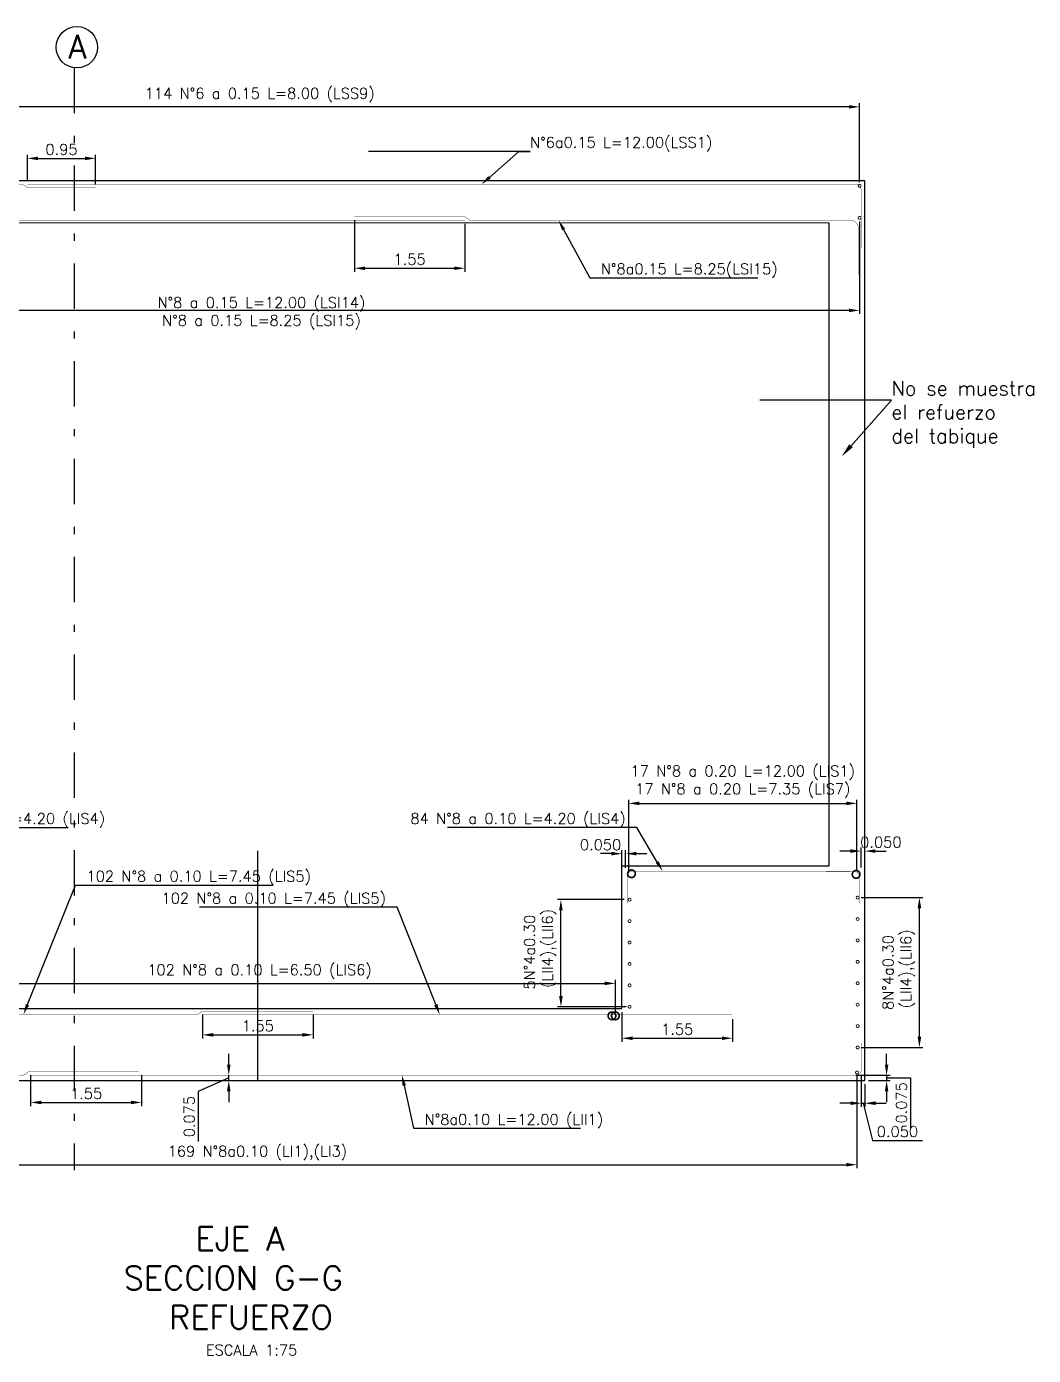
# Model space of a CAD drawing. Header units: metres. Extents: x 1080594 to 1081411, y 976871 to 977162.
# Drawn here: x 1080755.27 to 1080769.37, y 977087.63 to 977106.25 of the extents above; entities that cross this region are included whole.
import ezdxf
from ezdxf import colors
from ezdxf.entities.mleader import LeaderData, LeaderLine
from ezdxf.math import Vec2, Vec3

# ---------------------------------------------------------------- set-up
doc = ezdxf.new("R2010")
doc.units = ezdxf.units.M
doc.header["$LTSCALE"] = 25.4
doc.linetypes.add('DASHDOT', pattern=[1, 0.5, -0.25, 0, -0.25])
for name, color, linetype in [('CIRCULOCONTRAP', 130, 'Continuous'), ('CONTRAPESO', 3, 'Continuous'), ('DIMCONTRAPESO', 1, 'Continuous'), ('EJE-D', 11, 'DASHDOT'), ('R175COTR', 7, 'Continuous'), ('REF', 6, 'Continuous'), ('REGL175', 7, 'Continuous')]:
    doc.layers.add(name, color=color, linetype=linetype)
for name, color, linetype, lineweight in [('COTA', 1, 'Continuous', 30), ('COTACIM', 20, 'Continuous', 5), ('EJECONTRAPESO', 41, 'DASHDOT', 30)]:
    doc.layers.add(name, color=color, linetype=linetype, lineweight=lineweight)
doc.styles.add('romans', font='romans.shx')
doc.dimstyles.new('Copy 75', dxfattribs={"dimtxt": 0.15, "dimasz": 0.15, "dimexe": 0.05, "dimexo": 0.05, "dimgap": 0.05, "dimtad": 1, "dimzin": 0, "dimdsep": 46, "dimtxsty": 'romans', "dimcen": 0.002, "dimclrd": 1, "dimclre": 1, "dimclrt": 3, "dimadec": 4, "dimazin": 0, "dimtfac": 1, "dimtofl": 0, "dimtmove": 1, "dimatfit": 3, "dimfxl": 1, "dimtolj": 1, "dimtzin": 0, "dimarcsym": 1})

# ---------------------------------------------------------------- blocks, each defined once
blk = doc.blocks.new('*D557')
at = {"layer": 'Defpoints', "color": 0, "transparency": 16777216}
for p in [(1080759.86241069, 977103.5887231749), (1080761.410395561, 977103.5379296201), (1080761.410395561, 977102.863386212)]:
    blk.add_point(p, dxfattribs=at)
at = {"layer": 'DIMCONTRAPESO', "color": 1, "lineweight": -2, "transparency": 16777216}
for p, q in [((1080759.86241069, 977103.5387231748), (1080759.86241069, 977102.813386212)), ((1080761.410395561, 977103.4879296201), (1080761.410395561, 977102.813386212)), ((1080760.01241069, 977102.863386212), (1080761.260395561, 977102.863386212))]:
    blk.add_line(p, q, dxfattribs=at)
at = {"layer": 'DIMCONTRAPESO', "color": 1, "transparency": 16777216}
for points in [[(1080760.01241069, 977102.888386212), (1080760.01241069, 977102.838386212), (1080759.86241069, 977102.863386212)], [(1080761.260395561, 977102.888386212), (1080761.260395561, 977102.838386212), (1080761.410395561, 977102.863386212)]]:
    blk.add_solid(points, dxfattribs=at)
at = {"layer": 'DIMCONTRAPESO', "color": 3, "transparency": 16777216, "insert": (1080760.636403125, 977102.988386212), "char_height": 0.15, "attachment_point": 5, "style": 'romans'}
blk.add_mtext('\\A1;1.55', dxfattribs=at)
blk = doc.blocks.new('*D558')
at = {"layer": 'Defpoints', "color": 0, "transparency": 16777216}
for p in [(1080756.238281737, 977104.4024030996), (1080755.283589695, 977104.0349610061), (1080756.238281737, 977103.9880103376)]:
    blk.add_point(p, dxfattribs=at)
at = {"layer": 'DIMCONTRAPESO', "color": 1, "lineweight": -2, "transparency": 16777216}
for p, q in [((1080755.283589695, 977104.0849610062), (1080755.283589695, 977104.4524030996)), ((1080755.433589695, 977104.4024030996), (1080756.088281737, 977104.4024030996)), ((1080756.238281737, 977104.0380103376), (1080756.238281737, 977104.4524030996))]:
    blk.add_line(p, q, dxfattribs=at)
at = {"layer": 'DIMCONTRAPESO', "color": 1, "transparency": 16777216}
for points in [[(1080755.433589695, 977104.4274030996), (1080755.433589695, 977104.3774030996), (1080755.283589695, 977104.4024030996)], [(1080756.088281737, 977104.4274030996), (1080756.088281737, 977104.3774030996), (1080756.238281737, 977104.4024030996)]]:
    blk.add_solid(points, dxfattribs=at)
at = {"layer": 'DIMCONTRAPESO', "color": 3, "transparency": 16777216, "insert": (1080755.760935716, 977104.5274030996), "char_height": 0.15, "attachment_point": 5, "style": 'romans'}
blk.add_mtext('\\A1;0.95', dxfattribs=at)
blk = doc.blocks.new('*D559')
at = {"layer": 'COTA', "color": 1, "lineweight": -2, "transparency": 16777216}
for p, q in [((1080750.083197813, 977103.5188537508), (1080750.083197813, 977102.2229487308)), ((1080766.937401694, 977103.5188537508), (1080766.937401694, 977102.2229487308)), ((1080766.787401694, 977102.2729487309), (1080750.233197813, 977102.2729487309))]:
    blk.add_line(p, q, dxfattribs=at)
at = {"layer": 'COTA', "color": 1, "transparency": 16777216}
for points in [[(1080750.233197813, 977102.2979487309), (1080750.233197813, 977102.2479487308), (1080750.083197813, 977102.2729487309)], [(1080766.787401694, 977102.2979487309), (1080766.787401694, 977102.2479487308), (1080766.937401694, 977102.2729487309)]]:
    blk.add_solid(points, dxfattribs=at)
at = {"layer": 'Defpoints', "color": 0, "transparency": 16777216}
for p in [(1080750.083197813, 977103.5688537508), (1080766.937401694, 977103.5688537508), (1080750.083197813, 977102.2729487309)]:
    blk.add_point(p, dxfattribs=at)
at = {"layer": 'COTA', "color": 3, "transparency": 16777216, "insert": (1080758.510299754, 977102.2325061305), "char_height": 0.15, "attachment_point": 5, "style": 'romans'}
blk.add_mtext('\\A1; N°8 a 0.15 L=12.00 (LSI14)\\P N°8 a 0.15 L=8.25 (LSI15)', dxfattribs=at)
blk = doc.blocks.new('*D560')
at = {"layer": 'COTA', "color": 1, "lineweight": -2, "transparency": 16777216}
for p, q in [((1080750.13749617, 977104.0675122284), (1080750.13749617, 977105.1744543874)), ((1080766.787401694, 977105.1244543873), (1080750.28749617, 977105.1244543873)), ((1080766.937401694, 977104.0675122284), (1080766.937401694, 977105.1744543874))]:
    blk.add_line(p, q, dxfattribs=at)
at = {"layer": 'COTA', "color": 1, "transparency": 16777216}
for points in [[(1080750.28749617, 977105.1494543874), (1080750.28749617, 977105.0994543873), (1080750.13749617, 977105.1244543873)], [(1080766.787401694, 977105.1494543874), (1080766.787401694, 977105.0994543873), (1080766.937401694, 977105.1244543873)]]:
    blk.add_solid(points, dxfattribs=at)
at = {"layer": 'Defpoints', "color": 0, "transparency": 16777216}
for p in [(1080750.13749617, 977105.1244543873), (1080750.13749617, 977104.0175122283), (1080766.937401694, 977104.0175122283)]:
    blk.add_point(p, dxfattribs=at)
at = {"layer": 'COTA', "color": 3, "transparency": 16777216, "insert": (1080758.537448932, 977105.2887401016), "char_height": 0.15, "attachment_point": 5, "style": 'romans'}
blk.add_mtext('\\A1;114 N°6 a 0.15 L=8.00 (LSS9)', dxfattribs=at)
blk = doc.blocks.new('*D579')
at = {"layer": 'Defpoints', "color": 0, "transparency": 16777216}
for p in [(1080758.103706011, 977091.558195336), (1080758.103706011, 977091.558195336), (1080758.103706011, 977091.4834469848)]:
    blk.add_point(p, dxfattribs=at)
at = {"layer": 'DIMCONTRAPESO', "color": 1, "lineweight": -2, "transparency": 16777216}
for p, q in [((1080758.103706011, 977091.708195336), (1080758.103706011, 977091.8581953361)), ((1080758.103706011, 977091.5208211604), (1080757.67489139, 977091.3289268095)), ((1080758.103706011, 977091.4834469848), (1080758.103706011, 977091.558195336)), ((1080758.103706011, 977091.3334469848), (1080758.103706011, 977091.1834469847)), ((1080757.67489139, 977091.3289268095), (1080757.67489139, 977090.6289268095))]:
    blk.add_line(p, q, dxfattribs=at)
at = {"layer": 'DIMCONTRAPESO', "color": 1, "transparency": 16777216}
for points in [[(1080758.078706011, 977091.708195336), (1080758.128706011, 977091.708195336), (1080758.103706011, 977091.558195336)], [(1080758.078706011, 977091.3334469848), (1080758.128706011, 977091.3334469848), (1080758.103706011, 977091.4834469848)]]:
    blk.add_solid(points, dxfattribs=at)
at = {"layer": 'DIMCONTRAPESO', "color": 3, "transparency": 16777216, "insert": (1080757.54989139, 977090.9789268095), "char_height": 0.15, "attachment_point": 5, "rotation": 90, "style": 'romans'}
blk.add_mtext('\\A1;0.075', dxfattribs=at)
blk = doc.blocks.new('*U486')
at = {"layer": 'REF', "ltscale": 0.1, "const_width": 0.04}
blk.add_lwpolyline([(-0.00634999992325902, 0, 1), (0.00634999992325902, 0, 1)], format="xyb", close=True, dxfattribs=at)
blk = doc.blocks.new('*U487')
at = {"layer": 'DIMCONTRAPESO', "color": 0, "linetype": 'ByBlock', "lineweight": -2, "transparency": 16777216}
for p in [(1.285879139104721e-16, 2.1), (16.8, 2.1), (1.102182119232618e-16, 1.8), (16.8, 1.8), (9.184850993605148e-17, 1.5), (16.8, 1.5), (7.347880794884119e-17, 1.2), (16.8, 1.2), (5.510910596163089e-17, 0.8999999999999999), (16.8, 0.8999999999999999), (3.673940397442059e-17, 0.6), (16.8, 0.6), (1.83697019872103e-17, 0.3), (16.8, 0.3), (0, 0), (16.8, 0)]:
    blk.add_blockref('*U486', p, dxfattribs=at)
blk = doc.blocks.new('*D739')
at = {"layer": 'Defpoints', "color": 0, "transparency": 16777216}
for p in [(1080766.910198281, 977094.0474320962), (1080767.774850347, 977094.0474320962), (1080766.910198281, 977091.9474320962)]:
    blk.add_point(p, dxfattribs=at)
at = {"layer": 'DIMCONTRAPESO', "color": 1, "lineweight": -2, "transparency": 16777216}
for p, q in [((1080766.960198281, 977094.0474320962), (1080767.824850347, 977094.0474320962)), ((1080767.774850347, 977092.0974320963), (1080767.774850347, 977093.8974320962)), ((1080766.960198281, 977091.9474320962), (1080767.824850347, 977091.9474320962))]:
    blk.add_line(p, q, dxfattribs=at)
at = {"layer": 'DIMCONTRAPESO', "color": 1, "transparency": 16777216}
for points in [[(1080767.749850347, 977093.8974320962), (1080767.799850347, 977093.8974320962), (1080767.774850347, 977094.0474320962)], [(1080767.749850347, 977092.0974320963), (1080767.799850347, 977092.0974320963), (1080767.774850347, 977091.9474320962)]]:
    blk.add_solid(points, dxfattribs=at)
at = {"layer": 'DIMCONTRAPESO', "color": 3, "transparency": 16777216, "insert": (1080767.485564632, 977092.9974320962), "char_height": 0.15, "attachment_point": 5, "rotation": 90, "style": 'romans'}
blk.add_mtext('\\A1;8N°4a0.30\\P (LII4),(LII6)', dxfattribs=at)
blk = doc.blocks.new('*D740')
at = {"layer": 'COTA', "color": 1, "lineweight": -2, "transparency": 16777216}
for p, q in [((1080750.108555559, 977091.553133355), (1080750.108555559, 977090.255271599)), ((1080766.90029241, 977091.5531335037), (1080766.90029241, 977090.255271599)), ((1080750.258555559, 977090.3052715991), (1080766.75029241, 977090.3052715991))]:
    blk.add_line(p, q, dxfattribs=at)
at = {"layer": 'COTA', "color": 1, "transparency": 16777216}
for points in [[(1080750.258555559, 977090.3302715991), (1080750.258555559, 977090.2802715991), (1080750.108555559, 977090.3052715991)], [(1080766.75029241, 977090.3302715991), (1080766.75029241, 977090.2802715991), (1080766.90029241, 977090.3052715991)]]:
    blk.add_solid(points, dxfattribs=at)
at = {"layer": 'Defpoints', "color": 0, "transparency": 16777216}
for p in [(1080750.108555559, 977091.603133355), (1080766.90029241, 977091.6031335037), (1080766.90029241, 977090.3052715991)]:
    blk.add_point(p, dxfattribs=at)
at = {"layer": 'COTA', "color": 3, "transparency": 16777216, "insert": (1080758.504423985, 977090.4695573134), "char_height": 0.15, "attachment_point": 5, "style": 'romans'}
blk.add_mtext('\\A1;169 N°8a0.10 (LI1),(LI3)', dxfattribs=at)
blk = doc.blocks.new('*D744')
at = {"layer": 'Defpoints', "color": 0, "transparency": 16777216}
for p in [(1080755.329070549, 977091.61112421), (1080756.882690996, 977091.61112421), (1080756.882690996, 977091.1775909115)]:
    blk.add_point(p, dxfattribs=at)
at = {"layer": 'DIMCONTRAPESO', "color": 1, "lineweight": -2, "transparency": 16777216}
for p, q in [((1080755.329070549, 977091.5611242099), (1080755.329070549, 977091.1275909115)), ((1080756.882690996, 977091.5611242099), (1080756.882690996, 977091.1275909115)), ((1080755.479070549, 977091.1775909115), (1080756.732690996, 977091.1775909115))]:
    blk.add_line(p, q, dxfattribs=at)
at = {"layer": 'DIMCONTRAPESO', "color": 1, "transparency": 16777216}
for points in [[(1080755.479070549, 977091.2025909115), (1080755.479070549, 977091.1525909115), (1080755.329070549, 977091.1775909115)], [(1080756.732690996, 977091.2025909115), (1080756.732690996, 977091.1525909115), (1080756.882690996, 977091.1775909115)]]:
    blk.add_solid(points, dxfattribs=at)
at = {"layer": 'DIMCONTRAPESO', "color": 3, "transparency": 16777216, "insert": (1080756.105880772, 977091.3025909115), "char_height": 0.15, "attachment_point": 5, "style": 'romans'}
blk.add_mtext('\\A1;1.55', dxfattribs=at)
blk = doc.blocks.new('*D801')
at = {"layer": 'COTA', "color": 1, "lineweight": -2, "transparency": 16777216}
for p, q in [((1080767.31568422, 977091.7081448277), (1080767.31568422, 977091.8581448278)), ((1080766.884755232, 977091.5581448277), (1080767.36568422, 977091.5581448277)), ((1080767.31568422, 977091.5581448277), (1080767.31568422, 977091.4834469848)), ((1080767.31568422, 977091.5207959062), (1080767.648165356, 977091.5220902164)), ((1080767.648165356, 977091.5220902164), (1080767.648165356, 977090.8220902164)), ((1080767.062888595, 977091.4834469848), (1080767.36568422, 977091.4834469848)), ((1080767.31568422, 977091.3334469848), (1080767.31568422, 977091.1834469847))]:
    blk.add_line(p, q, dxfattribs=at)
at = {"layer": 'COTA', "color": 1, "transparency": 16777216}
for points in [[(1080767.29068422, 977091.7081448277), (1080767.34068422, 977091.7081448277), (1080767.31568422, 977091.5581448277)], [(1080767.29068422, 977091.3334469848), (1080767.34068422, 977091.3334469848), (1080767.31568422, 977091.4834469848)]]:
    blk.add_solid(points, dxfattribs=at)
at = {"layer": 'Defpoints', "color": 0, "transparency": 16777216}
for p in [(1080766.834755232, 977091.5581448277), (1080767.012888595, 977091.4834469848), (1080767.31568422, 977091.4834469848)]:
    blk.add_point(p, dxfattribs=at)
at = {"layer": 'COTA', "color": 3, "transparency": 16777216, "insert": (1080767.523165356, 977091.1720902164), "char_height": 0.15, "attachment_point": 5, "rotation": 90, "style": 'romans'}
blk.add_mtext('\\A1;0.075', dxfattribs=at)
blk = doc.blocks.new('*D847')
at = {"layer": 'Defpoints', "color": 0, "transparency": 16777216}
for p in [(1080766.960104944, 977091.6015397123), (1080767.010104944, 977091.4834469848), (1080767.010104944, 977091.1667224512)]:
    blk.add_point(p, dxfattribs=at)
at = {"layer": 'EJE-D', "color": 1, "lineweight": -2, "transparency": 16777216}
for p, q in [((1080766.960104944, 977091.5515397122), (1080766.960104944, 977091.1167224512)), ((1080767.010104944, 977091.4334469847), (1080767.010104944, 977091.1167224512)), ((1080766.810104945, 977091.1667224512), (1080766.660104944, 977091.1667224512)), ((1080766.960104944, 977091.1667224512), (1080767.010104944, 977091.1667224512)), ((1080766.985104945, 977091.1667224512), (1080767.117459007, 977090.6450709075)), ((1080767.160104944, 977091.1667224512), (1080767.310104945, 977091.1667224512)), ((1080767.117459007, 977090.6450709075), (1080767.817459007, 977090.6450709075))]:
    blk.add_line(p, q, dxfattribs=at)
at = {"layer": 'EJE-D', "color": 1, "transparency": 16777216}
for points in [[(1080766.810104945, 977091.1917224512), (1080766.810104945, 977091.1417224512), (1080766.960104944, 977091.1667224512)], [(1080767.160104944, 977091.1917224512), (1080767.160104944, 977091.1417224512), (1080767.010104944, 977091.1667224512)]]:
    blk.add_solid(points, dxfattribs=at)
at = {"layer": 'EJE-D', "color": 3, "transparency": 16777216, "insert": (1080767.467459007, 977090.7700709075), "char_height": 0.15, "attachment_point": 5, "style": 'romans'}
blk.add_mtext('\\A1;0.050', dxfattribs=at)
blk = doc.blocks.new('*D905')
at = {"layer": 'Defpoints', "color": 0, "transparency": 16777216}
for p in [(1080763.608606326, 977092.4933600015), (1080765.158386081, 977092.3936945045), (1080765.158386081, 977092.0769938092)]:
    blk.add_point(p, dxfattribs=at)
at = {"layer": 'EJE-D', "color": 1, "lineweight": -2, "transparency": 16777216}
for p, q in [((1080763.608606326, 977092.4433600014), (1080763.608606326, 977092.0269938092)), ((1080765.158386081, 977092.3436945045), (1080765.158386081, 977092.0269938092)), ((1080763.758606326, 977092.0769938092), (1080765.008386082, 977092.0769938092))]:
    blk.add_line(p, q, dxfattribs=at)
at = {"layer": 'EJE-D', "color": 1, "transparency": 16777216}
for points in [[(1080763.758606326, 977092.1019938092), (1080763.758606326, 977092.0519938092), (1080763.608606326, 977092.0769938092)], [(1080765.008386082, 977092.1019938092), (1080765.008386082, 977092.0519938092), (1080765.158386081, 977092.0769938092)]]:
    blk.add_solid(points, dxfattribs=at)
at = {"layer": 'EJE-D', "color": 3, "transparency": 16777216, "insert": (1080764.383496203, 977092.2019938092), "char_height": 0.15, "attachment_point": 5, "style": 'romans'}
blk.add_mtext('\\A1;1.55', dxfattribs=at)
blk = doc.blocks.new('*D906')
at = {"layer": 'Defpoints', "color": 0, "transparency": 16777216}
for p in [(1080763.517724886, 977092.8459877562), (1080753.551197312, 977092.4212080839), (1080763.517724886, 977092.3908662546)]:
    blk.add_point(p, dxfattribs=at)
at = {"layer": 'EJE-D', "color": 1, "lineweight": -2, "transparency": 16777216}
for p, q in [((1080753.551197312, 977092.4712080839), (1080753.551197312, 977092.8959877562)), ((1080753.701197312, 977092.8459877562), (1080763.367724886, 977092.8459877562)), ((1080763.517724886, 977092.4408662546), (1080763.517724886, 977092.8959877562))]:
    blk.add_line(p, q, dxfattribs=at)
at = {"layer": 'EJE-D', "color": 1, "transparency": 16777216}
for points in [[(1080753.701197312, 977092.8709877562), (1080753.701197312, 977092.8209877561), (1080753.551197312, 977092.8459877562)], [(1080763.367724886, 977092.8709877562), (1080763.367724886, 977092.8209877561), (1080763.517724886, 977092.8459877562)]]:
    blk.add_solid(points, dxfattribs=at)
at = {"layer": 'EJE-D', "color": 3, "transparency": 16777216, "insert": (1080758.534461099, 977093.0102734704), "char_height": 0.15, "attachment_point": 5, "style": 'romans'}
blk.add_mtext('\\A1;102 N°8 a 0.10 L=6.50 (LIS6)', dxfattribs=at)
blk = doc.blocks.new('*D1100')
at = {"layer": 'COTA', "color": 1, "lineweight": -2, "transparency": 16777216}
for p, q in [((1080757.735409874, 977092.4081766091), (1080757.735409874, 977092.0746029586)), ((1080759.285189634, 977092.4078353669), (1080759.285189634, 977092.0746029586)), ((1080757.885409873, 977092.1246029587), (1080759.135189634, 977092.1246029587))]:
    blk.add_line(p, q, dxfattribs=at)
at = {"layer": 'COTA', "color": 1, "transparency": 16777216}
for points in [[(1080757.885409873, 977092.1496029587), (1080757.885409873, 977092.0996029587), (1080757.735409874, 977092.1246029587)], [(1080759.135189634, 977092.1496029587), (1080759.135189634, 977092.0996029587), (1080759.285189634, 977092.1246029587)]]:
    blk.add_solid(points, dxfattribs=at)
at = {"layer": 'Defpoints', "color": 0, "transparency": 16777216}
for p in [(1080757.735409874, 977092.4581766091), (1080759.285189634, 977092.457835367), (1080759.285189634, 977092.1246029587)]:
    blk.add_point(p, dxfattribs=at)
at = {"layer": 'COTA', "color": 3, "transparency": 16777216, "insert": (1080758.510299754, 977092.2496029587), "char_height": 0.15, "attachment_point": 5, "style": 'romans'}
blk.add_mtext('\\A1;1.55', dxfattribs=at)
blk = doc.blocks.new('*D977')
at = {"layer": 'COTA', "color": 1, "lineweight": -2, "transparency": 16777216}
for p, q in [((1080763.609415316, 977094.4647859322), (1080763.609415316, 977094.7127074945)), ((1080763.659567689, 977094.4647787958), (1080763.659567689, 977094.7127074945)), ((1080763.459415316, 977094.6627074945), (1080763.309415316, 977094.6627074945)), ((1080763.809567689, 977094.6627074945), (1080763.959567689, 977094.6627074945))]:
    blk.add_line(p, q, dxfattribs=at)
at = {"layer": 'COTA', "color": 1, "transparency": 16777216}
for points in [[(1080763.459415316, 977094.6877074945), (1080763.459415316, 977094.6377074944), (1080763.609415316, 977094.6627074945)], [(1080763.809567689, 977094.6877074945), (1080763.809567689, 977094.6377074944), (1080763.659567689, 977094.6627074945)]]:
    blk.add_solid(points, dxfattribs=at)
at = {"layer": 'Defpoints', "color": 0, "transparency": 16777216}
for p in [(1080763.609415316, 977094.6627074945), (1080763.609415316, 977094.4147859322), (1080763.659567689, 977094.4147787958)]:
    blk.add_point(p, dxfattribs=at)
at = {"layer": 'COTA', "color": 3, "transparency": 16777216, "insert": (1080763.309415316, 977094.7877074945), "char_height": 0.15, "attachment_point": 5, "style": 'romans'}
blk.add_mtext('\\A1;0.050', dxfattribs=at)
blk = doc.blocks.new('*D978')
at = {"layer": 'COTA', "color": 1, "lineweight": -2, "transparency": 16777216}
for p, q in [((1080766.809685734, 977094.6989112269), (1080766.659685734, 977094.6989112269)), ((1080766.959685734, 977094.4673947972), (1080766.959685734, 977094.748911227)), ((1080767.009838107, 977094.4673876609), (1080767.009838107, 977094.748911227)), ((1080767.159838107, 977094.6989112269), (1080767.309838107, 977094.6989112269))]:
    blk.add_line(p, q, dxfattribs=at)
at = {"layer": 'COTA', "color": 1, "transparency": 16777216}
for points in [[(1080766.809685734, 977094.723911227), (1080766.809685734, 977094.6739112269), (1080766.959685734, 977094.6989112269)], [(1080767.159838107, 977094.723911227), (1080767.159838107, 977094.6739112269), (1080767.009838107, 977094.6989112269)]]:
    blk.add_solid(points, dxfattribs=at)
at = {"layer": 'Defpoints', "color": 0, "transparency": 16777216}
for p in [(1080766.959685734, 977094.6989112269), (1080766.959685734, 977094.4173947972), (1080767.009838107, 977094.4173876608)]:
    blk.add_point(p, dxfattribs=at)
at = {"layer": 'COTA', "color": 3, "transparency": 16777216, "insert": (1080767.234838107, 977094.8239112269), "char_height": 0.15, "attachment_point": 5, "style": 'romans'}
blk.add_mtext('\\A1;0.050', dxfattribs=at)
blk = doc.blocks.new('*D979')
at = {"layer": 'Defpoints', "color": 0, "transparency": 16777216}
for p in [(1080766.899425578, 977095.3669995286), (1080763.704125949, 977094.3724418115), (1080766.899425578, 977094.3812831112)]:
    blk.add_point(p, dxfattribs=at)
at = {"layer": 'DIMCONTRAPESO', "color": 1, "lineweight": -2, "transparency": 16777216}
for p, q in [((1080763.704125949, 977094.4224418115), (1080763.704125949, 977095.4169995287)), ((1080763.854125949, 977095.3669995286), (1080766.749425578, 977095.3669995286)), ((1080766.899425578, 977094.4312831112), (1080766.899425578, 977095.4169995287))]:
    blk.add_line(p, q, dxfattribs=at)
at = {"layer": 'DIMCONTRAPESO', "color": 1, "transparency": 16777216}
for points in [[(1080763.854125949, 977095.3919995286), (1080763.854125949, 977095.3419995286), (1080763.704125949, 977095.3669995286)], [(1080766.749425578, 977095.3919995286), (1080766.749425578, 977095.3419995286), (1080766.899425578, 977095.3669995286)]]:
    blk.add_solid(points, dxfattribs=at)
at = {"layer": 'DIMCONTRAPESO', "color": 3, "transparency": 16777216, "insert": (1080765.301775764, 977095.6705709571), "char_height": 0.15, "attachment_point": 5, "style": 'romans'}
blk.add_mtext('\\A1;17 N°8 a 0.20 L=12.00 (LIS1)\\P17 N°8 a 0.20 L=7.35 (LIS7) ', dxfattribs=at)
blk = doc.blocks.new('*U502')
at = {"layer": 'REF', "ltscale": 0.1, "const_width": 0.04}
blk.add_lwpolyline([(-0.00634999992325902, 0, 1), (0.00634999992325902, 0, 1)], format="xyb", close=True, dxfattribs=at)
blk = doc.blocks.new('*U503')
at = {"layer": 'COTA', "color": 0, "linetype": 'ByBlock', "lineweight": -2, "transparency": 16777216}
for p in [(9.184850993605148e-17, 1.5), (7.347880794884119e-17, 1.2), (5.510910596163089e-17, 0.8999999999999999), (3.673940397442059e-17, 0.6), (1.83697019872103e-17, 0.3), (0, 0)]:
    blk.add_blockref('*U502', p, dxfattribs=at)
blk = doc.blocks.new('*D980')
at = {"layer": 'Defpoints', "color": 0, "transparency": 16777216}
for p in [(1080762.754742664, 977094.0183308319), (1080763.691505085, 977094.0183308319), (1080763.716505085, 977092.5183308319)]:
    blk.add_point(p, dxfattribs=at)
at = {"layer": 'DIMCONTRAPESO', "color": 1, "lineweight": -2, "transparency": 16777216}
for p, q in [((1080763.641505085, 977094.0183308319), (1080762.704742664, 977094.0183308319)), ((1080762.754742664, 977092.6683308319), (1080762.754742664, 977093.8683308319)), ((1080763.666505085, 977092.5183308319), (1080762.704742664, 977092.5183308319))]:
    blk.add_line(p, q, dxfattribs=at)
at = {"layer": 'DIMCONTRAPESO', "color": 1, "transparency": 16777216}
for points in [[(1080762.729742664, 977093.8683308319), (1080762.779742664, 977093.8683308319), (1080762.754742664, 977094.0183308319)], [(1080762.729742664, 977092.6683308319), (1080762.779742664, 977092.6683308319), (1080762.754742664, 977092.5183308319)]]:
    blk.add_solid(points, dxfattribs=at)
at = {"layer": 'DIMCONTRAPESO', "color": 3, "transparency": 16777216, "insert": (1080762.46545695, 977093.2828824202), "char_height": 0.15, "attachment_point": 5, "rotation": 90, "style": 'romans'}
blk.add_mtext('\\A1;5N°4a0.30\\P (LII4),(LII6)', dxfattribs=at)

msp = doc.modelspace()

# ---------------------------------------------------------------- linework, layer by layer
at = {"layer": 'CIRCULOCONTRAP'}
msp.add_circle((1080755.976455518, 977105.959358598), 0.2896674196976395, dxfattribs=at)
at = {"layer": 'CONTRAPESO'}
for points in [[(1080767.010206417, 977104.0884469848), (1080750.01039309, 977104.0884469848), (1080750.01039309, 977091.4834469848), (1080767.010206417, 977091.4834469848)], [(1080763.608606326, 977092.4934443841), (1080763.608606326, 977094.4934469848), (1080766.510413456, 977094.4934504116), (1080766.511472605, 977103.4965057448), (1080750.510017189, 977103.4983882074), (1080750.510760343, 977094.4935286738), (1080753.411184196, 977094.4934469848), (1080753.411184083, 977092.4933600015)]]:
    msp.add_lwpolyline(points, close=True, dxfattribs=at)
at = {"layer": 'COTA', "color": 2}
msp.add_lwpolyline([(1080758.510299754, 977091.4834469848), (1080758.510299754, 977094.7007549583)], dxfattribs=at)
at = {"layer": 'EJECONTRAPESO', "ltscale": 0.05}
msp.add_lwpolyline([(1080755.940308813, 977105.6719553451), (1080755.940308813, 977090.2297272423)], dxfattribs=at)
at = {"layer": 'REF', "ltscale": 0.1}
for points, const_width in [([(1080756.238281737, 977103.9880103376), (1080755.291227339, 977103.9882552898), (1080755.220334431, 977104.0381618518), (1080750.136401489, 977104.0387237172, 0.4142459326762039), (1080750.06039309, 977103.9627237177), (1080750.06039309, 977103.0617440578)], 0.005), ([(1080766.960206417, 977103.1508667102), (1080766.960206417, 977103.9624451288, 0.4142207145937634), (1080766.884204561, 977104.0384451288), (1080755.283589695, 977104.0381618517)], 0.005), ([(1080750.106111116, 977102.5123901423), (1080750.106081378, 977103.4087069061, -0.4142345930859218), (1080750.236090712, 977103.5387069058), (1080761.410346473, 977103.5379012792)], 0.005), ([(1080759.86241069, 977103.5887231749), (1080761.404948622, 977103.5884052343), (1080761.47584153, 977103.5384986723), (1080766.797308428, 977103.5384483244, -0.4142108054550943), (1080766.927307205, 977103.4084483244), (1080766.927307205, 977102.7714095489)], 0.005), ([(1080763.682449281, 977093.9680583583), (1080763.682454237, 977094.3420583582, -0.414213562373095), (1080763.758455244, 977094.4180573511), (1080766.857296855, 977094.41498839, -0.4141860566526949), (1080766.933289718, 977094.3389883904), (1080766.933289718, 977093.9649812537)], 0.004999999999999999), ([(1080756.846725691, 977091.61112421), (1080755.302945931, 977091.6114654521), (1080755.232041993, 977091.5615745618), (1080750.135851163, 977091.5621349356, -0.4141813563918298), (1080750.059859521, 977091.6381349352), (1080750.059859521, 977092.0121432915)], 0.004999999999999999), ([(1080766.960595604, 977092.0082178803), (1080766.960595604, 977091.6342178803, -0.414213562373095), (1080766.884595604, 977091.5582178803), (1080755.329131181, 977091.5582178803)], 0.005)]:
    msp.add_lwpolyline(points, format="xyb", dxfattribs=dict(at, const_width=const_width))
for points, const_width in [([(1080766.943751694, 977104.0175122283, -1), (1080766.931051694, 977104.0175122283, -1)], 0.04), ([(1080766.943751694, 977103.5688537508, -1), (1080766.931051694, 977103.5688537508, -1)], 0.04), ([(1080763.731481171, 977094.381485569, 1), (1080763.754341171, 977094.381485569, 1)], 0.108), ([(1080766.877301458, 977094.3726442695, 1), (1080766.900161457, 977094.3726442695, 1)], 0.108), ([(1080763.480969916, 977092.3908662547, -1), (1080763.458109917, 977092.3908662547, -1)], 0.108), ([(1080763.506294886, 977092.3908662547, 1), (1080763.529154886, 977092.3908662547, 1)], 0.108), ([(1080766.90664241, 977091.5967835038, -1), (1080766.89394241, 977091.5967835038, -1)], 0.04)]:
    msp.add_lwpolyline(points, format="xyb", close=True, dxfattribs=dict(at, const_width=const_width))
for points, const_width in [([(1080759.285189634, 977092.457835367), (1080757.735409874, 977092.4581766091), (1080757.664505936, 977092.4082857188), (1080751.857812736, 977092.4096807837)], 0.004999999999999999), ([(1080765.156899408, 977092.4085147431), (1080757.751517863, 977092.4085147431)], 0.005)]:
    msp.add_lwpolyline(points, dxfattribs=dict(at, const_width=const_width))

# ---------------------------------------------------------------- block references
at = {"layer": 'COTA', "color": 2, "xscale": -1}
msp.add_blockref('*U503', (1080763.716505085, 977092.5183308319), dxfattribs=at)
at = {"layer": 'DIMCONTRAPESO', "color": 2}
msp.add_blockref('*U487', (1080750.110299754, 977091.9474320962), dxfattribs=at)

# ---------------------------------------------------------------- texts
at = {"layer": 'R175COTR', "insert": (1080755.858844432, 977106.1312003453, 308.056640625), "char_height": 0.33, "width": 0.4150010265334458, "attachment_point": 1, "rotation": 359.9999636900451, "style": 'romans'}
msp.add_mtext('{\\C0;A}', dxfattribs=at)
at = {"layer": 'REGL175', "insert": (1080750.415838356, 977089.4341405326), "char_height": 0.33, "width": 14.49150362575892, "attachment_point": 1, "style": 'romans'}
msp.add_mtext('\\pi7.223;{\\C0;EJE A\\P\\pi6.2173;SECCION G-G \\P\\pi6.8529;REFUERZO\\P\\pi7.3672;\\H0.45455x;\\C3;ESCALA 1:75}', dxfattribs=at)

# ---------------------------------------------------------------- dimensions: what is measured, and where the dimension line sits
at = {"layer": 'COTA'}
dim = msp.add_linear_dim(base=(1080750.13749617, 977105.1244543873), p1=(1080766.937401694, 977104.0175122283), p2=(1080750.13749617, 977104.0175122283), angle=180, text='114 N°6 a 0.15 L=8.00 (LSS9)', dimstyle='Copy 75', dxfattribs=at)
dim.commit()
dim.dimension.update_dxf_attribs({"geometry": '*D560', "text_midpoint": (1080758.537448932, 977105.2887401016)})
dim = msp.add_linear_dim(base=(1080750.083197813, 977102.2729487309), p1=(1080766.937401694, 977103.5688537508), p2=(1080750.083197813, 977103.5688537508), angle=180, text=' N°8 a 0.15 L=12.00 (LSI14)\\P N°8 a 0.15 L=8.25 (LSI15)', dimstyle='Copy 75', dxfattribs=at)
dim.commit()
dim.dimension.update_dxf_attribs({"geometry": '*D559', "text_midpoint": (1080758.510299754, 977101.928934702), "dimtype": 160})
at = {"layer": 'COTA', "color": 2}
for base, p1, p2, angle, picture, middle in [((1080763.609415316, 977094.6627074945), (1080763.659567689, 977094.4147787958), (1080763.609415316, 977094.4147859322), 180, '*D977', (1080763.309415316, 977094.6627074945)), ((1080766.959685734, 977094.6989112269), (1080767.009838107, 977094.4173876608), (1080766.959685734, 977094.4173947972), 180, '*D978', (1080767.234838107, 977094.6989112269)), ((1080767.31568422, 977091.4834469848), (1080766.834755232, 977091.5581448277), (1080767.012888595, 977091.4834469848), 90, '*D801', (1080767.648165356, 977091.4720902165))]:
    dim = msp.add_linear_dim(base=base, p1=p1, p2=p2, angle=angle, dimstyle='Copy 75', override={"dimdec": 3}, dxfattribs=at)
    dim.commit()
    dim.dimension.update_dxf_attribs({"geometry": picture, "text_midpoint": middle, "dimtype": 160})
dim = msp.add_linear_dim(base=(1080759.285189634, 977092.1246029587), p1=(1080757.735409874, 977092.4581766091), p2=(1080759.285189634, 977092.457835367), dimstyle='Copy 75', dxfattribs=at)
dim.commit()
dim.dimension.update_dxf_attribs({"geometry": '*D1100', "text_midpoint": (1080758.510299754, 977092.2496029587)})
at = {"layer": 'COTA'}
dim = msp.add_linear_dim(base=(1080766.90029241, 977090.3052715991), p1=(1080750.108555559, 977091.603133355), p2=(1080766.90029241, 977091.6031335037), text='169 N°8a0.10 (LI1),(LI3)', dimstyle='Copy 75', dxfattribs=at)
dim.commit()
dim.dimension.update_dxf_attribs({"geometry": '*D740', "text_midpoint": (1080758.504423985, 977090.4695573134)})
at = {"layer": 'DIMCONTRAPESO'}
dim = msp.add_linear_dim(base=(1080756.238281737, 977104.4024030996), p1=(1080755.283589695, 977104.0349610061), p2=(1080756.238281737, 977103.9880103376), angle=180, dimstyle='Copy 75', dxfattribs=at)
dim.commit()
dim.dimension.update_dxf_attribs({"geometry": '*D558', "text_midpoint": (1080755.760935716, 977104.5274030996)})
for base, p1, p2, picture, middle in [((1080761.410395561, 977102.863386212), (1080759.86241069, 977103.5887231749), (1080761.410395561, 977103.5379296201), '*D557', (1080760.636403125, 977102.988386212)), ((1080756.882690996, 977091.1775909115), (1080755.329070549, 977091.61112421), (1080756.882690996, 977091.61112421), '*D744', (1080756.105880772, 977091.3025909115))]:
    dim = msp.add_linear_dim(base=base, p1=p1, p2=p2, dimstyle='Copy 75', dxfattribs=at)
    dim.commit()
    dim.dimension.update_dxf_attribs({"geometry": picture, "text_midpoint": middle})
at = {"layer": 'DIMCONTRAPESO', "color": 2}
dim = msp.add_linear_dim(base=(1080766.899425578, 977095.3669995286), p1=(1080763.704125949, 977094.3724418115), p2=(1080766.899425578, 977094.3812831112), angle=180, text='17 N°8 a 0.20 L=12.00 (LIS1)\\P17 N°8 a 0.20 L=7.35 (LIS7) ', dimstyle='Copy 75', dxfattribs=at)
dim.commit()
dim.dimension.update_dxf_attribs({"geometry": '*D979', "text_midpoint": (1080765.301775764, 977095.3669995286), "dimtype": 160})
at = {"layer": 'DIMCONTRAPESO'}
for base, p1, p2, text, picture, middle in [((1080762.754742664, 977094.0183308319), (1080763.716505085, 977092.5183308319), (1080763.691505085, 977094.0183308319), '5N°4a0.30\\P (LII4),(LII6)', '*D980', (1080762.754742664, 977093.2828824202)), ((1080767.774850347, 977094.0474320962), (1080766.910198281, 977091.9474320962), (1080766.910198281, 977094.0474320962), '8N°4a0.30\\P (LII4),(LII6)', '*D739', (1080767.774850347, 977092.9974320962))]:
    dim = msp.add_linear_dim(base=base, p1=p1, p2=p2, angle=90, text=text, dimstyle='Copy 75', dxfattribs=at)
    dim.commit()
    dim.dimension.update_dxf_attribs({"geometry": picture, "text_midpoint": middle, "dimtype": 160})
dim = msp.add_linear_dim(base=(1080758.103706011, 977091.558195336), p1=(1080758.103706011, 977091.4834469848), p2=(1080758.103706011, 977091.558195336), angle=90, dimstyle='Copy 75', override={"dimdec": 3}, dxfattribs=at)
dim.commit()
dim.dimension.update_dxf_attribs({"geometry": '*D579', "text_midpoint": (1080757.67489139, 977091.2789268096), "dimtype": 160})
at = {"layer": 'EJE-D', "color": 2}
dim = msp.add_linear_dim(base=(1080763.517724886, 977092.8459877562), p1=(1080753.551197312, 977092.4212080839), p2=(1080763.517724886, 977092.3908662546), text='102 N°8 a 0.10 L=6.50 (LIS6)', dimstyle='Copy 75', dxfattribs=at)
dim.commit()
dim.dimension.update_dxf_attribs({"geometry": '*D906', "text_midpoint": (1080758.534461099, 977093.0102734704)})
dim = msp.add_linear_dim(base=(1080765.158386081, 977092.0769938092), p1=(1080763.608606326, 977092.4933600015), p2=(1080765.158386081, 977092.3936945045), angle=180, dimstyle='Copy 75', dxfattribs=at)
dim.commit()
dim.dimension.update_dxf_attribs({"geometry": '*D905', "text_midpoint": (1080764.383496203, 977092.2019938092)})
dim = msp.add_linear_dim(base=(1080767.010104944, 977091.1667224512), p1=(1080766.960104944, 977091.6015397123), p2=(1080767.010104944, 977091.4834469848), angle=180, dimstyle='Copy 75', override={"dimdec": 3}, dxfattribs=at)
dim.commit()
dim.dimension.update_dxf_attribs({"geometry": '*D847', "text_midpoint": (1080767.167459007, 977090.6450709075), "dimtype": 160})

# ---------------------------------------------------------------- leaders
at = {"layer": 'COTACIM'}
ml = msp.add_multileader_mtext('Standard', dxfattribs=at)
ml.set_content('N°6a0.15 L=12.00{\\A1;(LSS1)}', color=3, style='romans')
ml.set_leader_properties(color=256)
ml.build(insert=Vec2(0, 0))
ml.multileader.update_dxf_attribs({"text_left_attachment_type": 6, "text_right_attachment_type": 6, "dogleg_length": 0.1560199508385566, "arrow_head_size": 0.15})
ctx = ml.context
ctx.base_point, ctx.char_height, ctx.arrow_head_size, ctx.landing_gap_size, ctx.plane_origin = Vec3(1080762.322922146, 977104.5007131579), 0.15, 0.15, 0, Vec3(1080761.311208629, 977103.7118981057)
ctx.left_attachment, ctx.right_attachment = 6, 6
notes = []
notes.append((ctx, [(0, (1, 1, 0), (1080762.166902196, 977104.5007131579), (1, 0), 0.1560199508385566, [(0, [(1080761.642298316, 977104.0377885349)], 0, [])])]))
ctx.mtext.insert, ctx.mtext.width, ctx.mtext.flow_direction = Vec3(1080762.322922146, 977104.7007131579), 3.873480155365542, 5
ml = msp.add_multileader_mtext('Standard', dxfattribs=at)
ml.set_content('N°8a0.15 L=8.25(LSI15)', color=3, style='romans')
ml.set_leader_properties(color=256)
ml.build(insert=Vec2(0, 0))
ml.multileader.update_dxf_attribs({"text_left_attachment_type": 6, "text_right_attachment_type": 6, "dogleg_length": 0.1560199508385566, "arrow_head_size": 0.15})
ctx = ml.context
ctx.base_point, ctx.char_height, ctx.arrow_head_size, ctx.landing_gap_size, ctx.plane_origin = Vec3(1080763.314779163, 977102.7300906554), 0.15, 0.15, 0, Vec3(1080762.720907215, 977098.1180450039)
ctx.left_attachment, ctx.right_attachment = 6, 6
notes.append((ctx, [(0, (1, 1, 0), (1080763.158759212, 977102.7300906554), (1, 0), 0.1560199508385566, [(0, [(1080762.720907215, 977103.5369999491)], 0, [])])]))
ctx.mtext.insert, ctx.mtext.width, ctx.mtext.flow_direction = Vec3(1080763.314779163, 977102.9300906553), 3.096718135057017, 5
ml = msp.add_multileader_mtext('Standard', dxfattribs=at)
ml.set_content('No se muestra\\Pel refuerzo\\Pdel tabique', color=3, style='romans')
ml.set_leader_properties(color=1)
ml.build(insert=Vec2(0, 0))
ml.multileader.update_dxf_attribs({"text_left_attachment_type": 6, "text_right_attachment_type": 6, "dogleg_length": 0, "arrow_head_size": 0.2})
ctx = ml.context
ctx.base_point, ctx.char_height, ctx.arrow_head_size, ctx.landing_gap_size, ctx.plane_origin = Vec3(1080767.382723665, 977101.0149192607), 0.2, 0.2, 0, Vec3(1080766.68544104, 977099.8588230972)
ctx.left_attachment, ctx.right_attachment = 6, 6
notes.append((ctx, [(0, (1, 1, 0), (1080767.382723665, 977101.0149192607), (1, 0), 0, [(0, [(1080766.68544104, 977100.2274731526)], 0, [])])]))
ctx.mtext.insert, ctx.mtext.flow_direction = Vec3(1080767.382723665, 977101.2815859275), 5
ml = msp.add_multileader_mtext('Standard', dxfattribs=at)
ml.set_content('\\A1;84 N°8 a 0.10 L=4.20 (LIS4)', color=3, style='romans')
ml.set_leader_properties(color=256)
ml.build(insert=Vec2(0, 0))
ml.multileader.update_dxf_attribs({"text_left_attachment_type": 6, "text_right_attachment_type": 6, "dogleg_length": 0.1560199508385566, "arrow_head_size": 0.15})
ctx = ml.context
ctx.base_point, ctx.char_height, ctx.arrow_head_size, ctx.landing_gap_size, ctx.plane_origin = Vec3(1080753.357885493, 977095.0301429402), 0.15, 0.15, 0, Vec3(1080753.078498642, 977092.8542588601)
ctx.left_attachment, ctx.right_attachment = 6, 6
notes.append((ctx, [(0, (1, 1, 0), (1080753.201865542, 977095.0301429402), (1, 0), 0.1560199508385566, [(0, [(1080752.840649221, 977094.4154064903)], 0, [])])]))
ctx.mtext.insert, ctx.mtext.width, ctx.mtext.flow_direction = Vec3(1080753.357885493, 977095.2301429402), 4.25235982122831, 5
ml = msp.add_multileader_mtext('Standard', dxfattribs=at)
ml.set_content('\\A1;84 N°8 a 0.10 L=4.20 (LIS4)', color=3, style='romans')
ml.set_leader_properties(color=256)
ml.build(insert=Vec2(0, 0))
ml.multileader.update_dxf_attribs({"text_left_attachment_type": 6, "text_right_attachment_type": 6, "dogleg_length": 0.1560199508385566, "arrow_head_size": 0.15})
ctx = ml.context
ctx.base_point, ctx.char_height, ctx.arrow_head_size, ctx.landing_gap_size, ctx.plane_origin = Vec3(1080760.205571157, 977095.0301429402), 0.15, 0.15, 0, Vec3(1080763.942100865, 977092.8542588601)
ctx.left_attachment, ctx.right_attachment, ctx.text_align_type = 6, 6, 2
notes.append((ctx, [(0, (1, 1, 0), (1080763.818733965, 977095.0301429402), (-1, 0), 0.1560199508385566, [(0, [(1080764.179950286, 977094.4154064903)], 0, [])])]))
ctx.mtext.insert, ctx.mtext.width, ctx.mtext.alignment, ctx.mtext.flow_direction = Vec3(1080763.662714014, 977095.2301429402), 4.25235982122831, 3, 5
ml = msp.add_multileader_mtext('Standard', dxfattribs=at)
ml.set_content('\\A1;102 N°8 a 0.10 L=7.45 (LIS5)', color=3, style='romans')
ml.set_leader_properties(color=256)
ml.build(insert=Vec2(0, 0))
ml.multileader.update_dxf_attribs({"text_left_attachment_type": 6, "text_right_attachment_type": 6, "dogleg_length": 0.1560199508385566, "arrow_head_size": 0.15})
ctx = ml.context
ctx.base_point, ctx.char_height, ctx.arrow_head_size, ctx.landing_gap_size, ctx.plane_origin = Vec3(1080756.111069412, 977094.2211649289), 0.15, 0.15, 0, Vec3(1080760.442806779, 977094.3049003371)
ctx.left_attachment, ctx.right_attachment = 6, 6
notes.append((ctx, [(1, (1, 1, 0), (1080755.955049461, 977094.2211649289), (1, 0), 0.1560199508385566, [(0, [(1080755.229202224, 977092.4088708034)], 0, [])])]))
ctx.mtext.insert, ctx.mtext.width, ctx.mtext.flow_direction = Vec3(1080756.111069412, 977094.4211649288), 4.25235982122831, 5
ml = msp.add_multileader_mtext('Standard', dxfattribs=at)
ml.set_content('\\A1;102 N°8 a 0.10 L=7.45 (LIS5)', color=3, style='romans')
ml.set_leader_properties(color=256)
ml.build(insert=Vec2(0, 0))
ml.multileader.update_dxf_attribs({"text_left_attachment_type": 6, "text_right_attachment_type": 6, "dogleg_length": 0.1560199508385566, "arrow_head_size": 0.15})
ctx = ml.context
ctx.base_point, ctx.char_height, ctx.arrow_head_size, ctx.landing_gap_size, ctx.plane_origin = Vec3(1080756.726377005, 977093.9138207835), 0.15, 0.15, 0, Vec3(1080761.058114372, 977093.9975561918)
ctx.left_attachment, ctx.right_attachment, ctx.text_align_type = 6, 6, 2
notes.append((ctx, [(0, (1, 1, 0), (1080760.460968384, 977093.9138207835), (-1, 0), 0.1560199508385566, [(0, [(1080761.058091494, 977092.4084225743)], 0, [])])]))
ctx.mtext.insert, ctx.mtext.width, ctx.mtext.alignment, ctx.mtext.flow_direction = Vec3(1080760.304948433, 977094.1138207834), 4.25235982122831, 3, 5
ml = msp.add_multileader_mtext('Standard', dxfattribs=at)
ml.set_content('N°8a0.10 L=12.00 {\\A1;(LII1)}', color=3, style='romans')
ml.set_leader_properties(color=256)
ml.build(insert=Vec2(0, 0))
ml.multileader.update_dxf_attribs({"text_left_attachment_type": 6, "text_right_attachment_type": 6, "dogleg_length": 0.1560199508385566, "arrow_head_size": 0.15})
ctx = ml.context
ctx.base_point, ctx.char_height, ctx.arrow_head_size, ctx.landing_gap_size, ctx.plane_origin = Vec3(1080760.846378483, 977090.8156203638), 0.15, 0.15, 0, Vec3(1080760.001934959, 977089.9913786845)
ctx.left_attachment, ctx.right_attachment = 6, 6
notes.append((ctx, [(0, (1, 1, 0), (1080760.690358532, 977090.8156203638), (1, 0), 0.1560199508385566, [(0, [(1080760.527645869, 977091.5621448277)], 0, [])])]))
ctx.mtext.insert, ctx.mtext.flow_direction = Vec3(1080760.846378483, 977091.0156203638), 5
for ctx, leaders in notes:
    for number, flags, end, landing, length, lines in leaders:
        leader = LeaderData()
        leader.index, (leader.has_last_leader_line, leader.has_dogleg_vector, leader.attachment_direction) = number, flags
        leader.last_leader_point, leader.dogleg_vector, leader.dogleg_length = Vec3(end), Vec3(landing), length
        for number, points, colour, breaks in lines:
            line = LeaderLine()
            line.index, line.vertices, line.color, line.breaks = number, Vec3.list(points), colors.encode_raw_color(colour), breaks
            leader.lines.append(line)
        ctx.leaders.append(leader)

doc.saveas('drawing.dxf')
